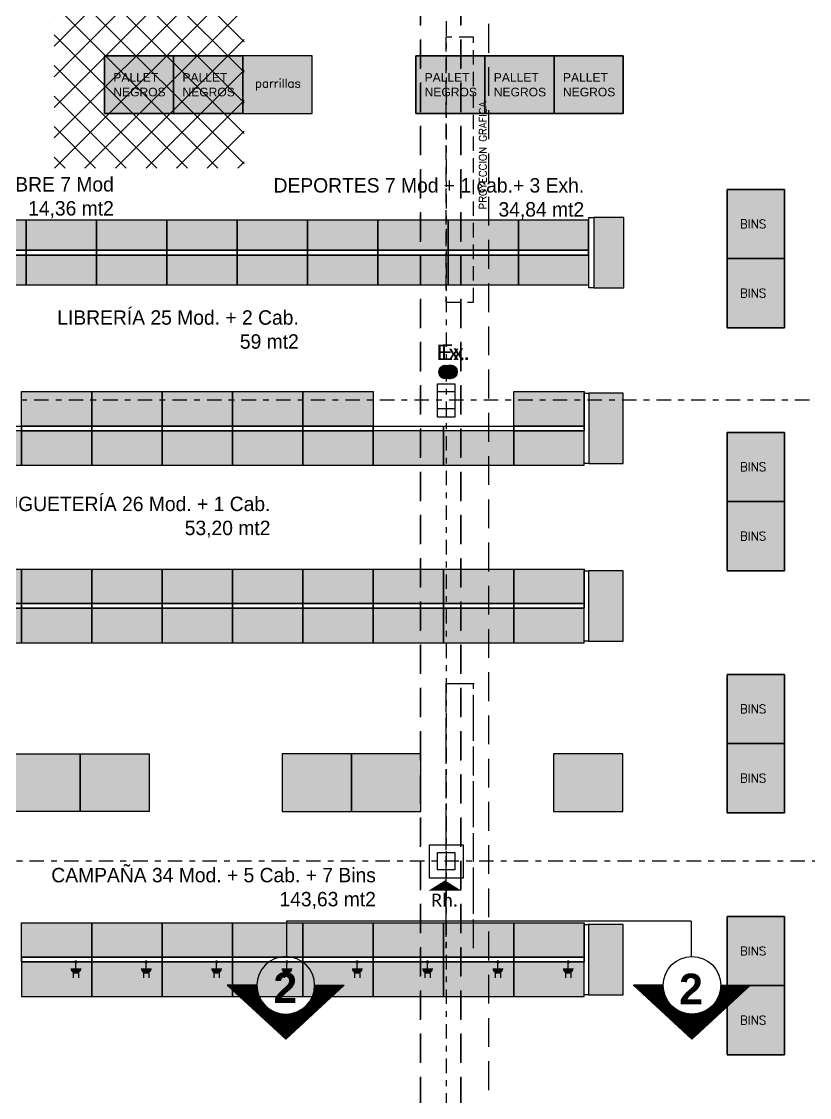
# Model space of a CAD drawing. Header units: millimetres. Extents: x 340 to 1003762, y 22 to 362022.
# Drawn here: x 372.78 to 386.45, y 62.25 to 80.92 of the extents above; entities that cross this region are included whole.
import ezdxf
from ezdxf.enums import TextEntityAlignment as Align
from ezdxf.xclip import XClip

# ---------------------------------------------------------------- set-up
doc = ezdxf.new("R2010")
doc.units = ezdxf.units.MM
doc.header["$XCLIPFRAME"] = 0
for name, pattern in [('LSBB_P_002 - PLANTA 1° NIVEL SALA DE VENTAS$0$000_ALTILLO PROPUESTA$0$HIDDEN', [0.375, 0.25, -0.125]), ('LSBB_P_002 - PLANTA 1° NIVEL SALA DE VENTAS$0$DASHDOT2', [0.5, 0.25, -0.125, 0, -0.125]), ('LSBB_P_002 - PLANTA 1° NIVEL SALA DE VENTAS$0$DASHED', [0.75, 0.5, -0.25]), ('LSBB_P_002 - PLANTA 1° NIVEL SALA DE VENTAS$0$HIDDEN', [0.375, 0.25, -0.125]), ('LSBB_P_002 - PLANTA 1° NIVEL SALA DE VENTAS$0$HIDDEN2', [0.1875, 0.125, -0.0625])]:
    doc.linetypes.add(name, pattern=pattern)
for name, color, linetype in [('LSBB_P_002 - PLANTA 1° NIVEL SALA DE VENTAS$0$A-DEMOLICIONES', 30, 'LSBB_P_002 - PLANTA 1° NIVEL SALA DE VENTAS$0$DASHED'), ('LSBB_P_002 - PLANTA 1° NIVEL SALA DE VENTAS$0$A-GONDOLAS', 1, 'Continuous'), ('LSBB_P_002 - PLANTA 1° NIVEL SALA DE VENTAS$0$A-LAYOUT', 7, 'Continuous'), ('LSBB_P_002 - PLANTA 1° NIVEL SALA DE VENTAS$0$A-SALA-HATCH-ELECTRO', 154, 'Continuous'), ('LSBB_P_002 - PLANTA 1° NIVEL SALA DE VENTAS$0$A-SALA-HATCH-TIEMPO LIBRE', 40, 'Continuous'), ('LSBB_P_002 - PLANTA 1° NIVEL SALA DE VENTAS$0$A-SALA-MUEB-ESPC', 1, 'Continuous'), ('LSBB_P_002 - PLANTA 1° NIVEL SALA DE VENTAS$0$A-TEXTO SV', 2, 'LSBB_P_002 - PLANTA 1° NIVEL SALA DE VENTAS$0$DASHDOT2'), ('LSBB_P_002 - PLANTA 1° NIVEL SALA DE VENTAS$0$A-Textos', 2, 'Continuous'), ('LSBB_P_002 - PLANTA 1° NIVEL SALA DE VENTAS$0$CENEFA', 6, 'LSBB_P_002 - PLANTA 1° NIVEL SALA DE VENTAS$0$HIDDEN'), ('LSBB_P_002 - PLANTA 1° NIVEL SALA DE VENTAS$0$EJES', 8, 'LSBB_P_002 - PLANTA 1° NIVEL SALA DE VENTAS$0$DASHDOT2'), ('LSBB_P_002 - PLANTA 1° NIVEL SALA DE VENTAS$0$ESTRUCTURA', 5, 'Continuous'), ('LSBB_P_002 - PLANTA 1° NIVEL SALA DE VENTAS$0$LAYOUT$0$A-GONDOLAS DELGADO', 8, 'Continuous'), ('LSBB_P_002 - PLANTA 1° NIVEL SALA DE VENTAS$0$LAYOUT$0$A-ILUMINACION_ENCHUFE', 2, 'Continuous'), ('LSBB_P_002 - PLANTA 1° NIVEL SALA DE VENTAS$0$LAYOUT$0$A-SALA-HATCH-AUTOMOVIL', 174, 'Continuous'), ('LSBB_P_002 - PLANTA 1° NIVEL SALA DE VENTAS$0$LAYOUT$0$A-SALA-HATCH-CAMPAÑA', 252, 'Continuous'), ('LSBB_P_002 - PLANTA 1° NIVEL SALA DE VENTAS$0$LAYOUT$0$A-SALA-HATCH-JUGUETERIA', 210, 'Continuous'), ('LSBB_P_002 - PLANTA 1° NIVEL SALA DE VENTAS$0$LAYOUT$0$A-SALA-HATCH-LIBRERIA', 50, 'Continuous'), ('LSBB_P_002 - PLANTA 1° NIVEL SALA DE VENTAS$0$LINEA CORTES', 7, 'Continuous'), ('LSBB_P_002 - PLANTA 1° NIVEL SALA DE VENTAS$0$N- EXTINTOR O RH', 1, 'Continuous'), ('LSBB_P_002 - PLANTA 1° NIVEL SALA DE VENTAS$0$TEXTO LAYOUT', 2, 'Continuous'), ('LSBB_P_002 - PLANTA 1° NIVEL SALA DE VENTAS$0$ZOCALOS-HORM', 8, 'Continuous'), ('XREF', 7, 'Continuous')]:
    doc.layers.add(name, color=color, linetype=linetype)
for name, color, linetype, true_color in [('LSBB_P_002 - PLANTA 1° NIVEL SALA DE VENTAS$0$A-SALA-HATCH-CAMPAÑA', 7, 'Continuous', 0x858585), ('LSBB_P_002 - PLANTA 1° NIVEL SALA DE VENTAS$0$A-SALA-HATCH-DEPORTE', 7, 'Continuous', 0xd16900), ('LSBB_P_002 - PLANTA 1° NIVEL SALA DE VENTAS$0$LAYOUT$0$A-SALA-HATCH-DEPORTE', 7, 'Continuous', 0xd16900)]:
    doc.layers.add(name, color=color, linetype=linetype, true_color=true_color)
doc.styles.add('LSBB_P_002 - PLANTA 1° NIVEL SALA DE VENTAS$0$ARIAL', font='')
doc.styles.add('LSBB_P_002 - PLANTA 1° NIVEL SALA DE VENTAS$0$LAYOUT$0$ARQ', font='SIMPLEX.shx')
doc.styles.add('LSBB_P_002 - PLANTA 1° NIVEL SALA DE VENTAS$0$LAYOUT$0$REF-LAYOUT N+0.00 E 03$0$REF-LAYOUT N+0.00 E 02$0$arial', font='arial.ttf')
doc.styles.add('LSBB_P_002 - PLANTA 1° NIVEL SALA DE VENTAS$0$LAYOUT$0$REF-LAYOUT N+0.00 E 03$0$REF-LAYOUT N+0.00 E 02$0$Walmart_CENTURY GOTHIC', font='GOTHIC.TTF')
doc.styles.add('LSBB_P_002 - PLANTA 1° NIVEL SALA DE VENTAS$0$REF-LAYOUT N+0.00 E 03$0$REF-LAYOUT N+0.00 E 02$0$Walmart_CENTURY GOTHIC', font='GOTHIC.TTF')
doc.styles.add('LSBB_P_002 - PLANTA 1° NIVEL SALA DE VENTAS$0$REF-LAYOUT-19$0$REF-LAYOUT-13$0$ROMANS', font='romans', dxfattribs={"height": 52})
doc.styles.add('LSBB_P_002 - PLANTA 1° NIVEL SALA DE VENTAS$0$STANDARD', font='txt')
doc.styles.add('LSBB_P_002 - PLANTA 1° NIVEL SALA DE VENTAS$0$YUDICAD_ROMANS', font='romans.shx')
doc.styles.get('LSBB_P_002 - PLANTA 1° NIVEL SALA DE VENTAS$0$ARIAL').set_extended_font_data('Arial', bold=True)

# ---------------------------------------------------------------- blocks, each defined once
blk = doc.blocks.new('LSBB_P_002 - PLANTA 1° NIVEL SALA DE VENTAS$0$A$C733336A8')
at = {"layer": 'LSBB_P_002 - PLANTA 1° NIVEL SALA DE VENTAS$0$N- EXTINTOR O RH', "linetype": 'ByBlock'}
h = blk.add_hatch(dxfattribs=at)
h.set_pattern_fill('ANSI36,_I', color=256, scale=0.126, style=2)
h.set_pattern_definition([(45, (8652.443333, -21254.299438), (0.008352698853, 0.03062656246), [0.039375, -0.007875, 0, -0.007875])])
edge = h.paths.add_edge_path()
edge.add_arc((0.172, 0.12), 0.12, 0, 360)
at = {"layer": 'LSBB_P_002 - PLANTA 1° NIVEL SALA DE VENTAS$0$N- EXTINTOR O RH'}
blk.add_circle((0.172, 0.12), 0.12, dxfattribs=at)
at = {"layer": 'LSBB_P_002 - PLANTA 1° NIVEL SALA DE VENTAS$0$N- EXTINTOR O RH', "insert": (0.262, 0.46), "char_height": 0.27, "width": 6.00887, "attachment_point": 5, "style": 'LSBB_P_002 - PLANTA 1° NIVEL SALA DE VENTAS$0$STANDARD'}
blk.add_mtext('{\\fCalibri|b0|i0|c0|p34;Ex.}', dxfattribs=at)
blk = doc.blocks.new('LSBB_P_002 - PLANTA 1° NIVEL SALA DE VENTAS$0$REF-LAYOUT N+0.00 E 03$0$G. 122 X 60')
h = blk.add_hatch(color=256)
h.dxf.hatch_style = 1
h.paths.add_polyline_path([(-0.005, 0), (0.595, 0), (0.595, 1.22), (-0.005, 1.22)])
at = {"layer": 'LSBB_P_002 - PLANTA 1° NIVEL SALA DE VENTAS$0$A-GONDOLAS'}
for points in [[(-0.005, 0), (-0.085, 0), (-0.085, 1.22), (-0.005, 1.22)], [(-0.005, 0), (0.595, 0), (0.595, 1.22), (-0.005, 1.22)]]:
    blk.add_lwpolyline(points, close=True, dxfattribs=at)
blk = doc.blocks.new('LSBB_P_002 - PLANTA 1° NIVEL SALA DE VENTAS$0$LAYOUT$0$REF-LAYOUT N+0.00 E 03$0$REF-LAYOUT N+0.00 E 02$0$G. 122 X 60')
h = blk.add_hatch(color=256)
h.dxf.hatch_style = 1
h.paths.add_polyline_path([(-0.005, 0), (0.595, 0), (0.595, 1.22), (-0.005, 1.22)])
at = {"layer": 'LSBB_P_002 - PLANTA 1° NIVEL SALA DE VENTAS$0$A-GONDOLAS'}
for points in [[(-0.005, 0), (-0.085, 0), (-0.085, 1.22), (-0.005, 1.22)], [(-0.005, 0), (0.595, 0), (0.595, 1.22), (-0.005, 1.22)]]:
    blk.add_lwpolyline(points, close=True, dxfattribs=at)
blk = doc.blocks.new('LSBB_P_002 - PLANTA 1° NIVEL SALA DE VENTAS$0$REF-LAYOUT N+0.00 E 03$0$REF-LAYOUT N+0.00 E 02$0$C. 120 X 100')
h = blk.add_hatch(color=256)
h.dxf.hatch_style = 1
h.paths.add_polyline_path([(-318.5, -3007.4), (-438.7, -3007.4), (-438.7, -2907.4), (-318.5, -2907.4)])
at = {"layer": 'LSBB_P_002 - PLANTA 1° NIVEL SALA DE VENTAS$0$A-GONDOLAS', "flags": 128}
blk.add_lwpolyline([(-318.5, -3007.4), (-438.7, -3007.4), (-438.7, -2907.4), (-318.5, -2907.4)], close=True, dxfattribs=at)
blk = doc.blocks.new('LSBB_P_002 - PLANTA 1° NIVEL SALA DE VENTAS$0$LAYOUT$0$REF-LAYOUT N+0.00 E 02$0$1301_plate_1$0$enchufe triple piso')
for p, q in [((2.47, 0), (0, 0)), ((4.2, 1), (5.92, 1)), ((4.2, -1), (5.92, -1))]:
    blk.add_line(p, q)
at = {"const_width": 0.56}
blk.add_lwpolyline([(0, 0.32, 1), (0, -0.32, 1)], format="xyb", close=True, dxfattribs=at)
at = {"const_width": 2}
blk.add_lwpolyline([(2.47, -1, 0.414214), (3.47, 0, 0.414214), (2.47, 1, 1)], format="xyb", dxfattribs=at)
blk = doc.blocks.new('LSBB_P_002 - PLANTA 1° NIVEL SALA DE VENTAS$0$REF-LAYOUT N+0.00 E 03$0$G. 122 X 52')
at = {"ltscale": 3}
blk.add_hatch(color=0, dxfattribs=at).paths.add_polyline_path([(6150.759, -1137.469), (6149.539, -1137.469), (6149.539, -1137.989), (6150.759, -1137.989)])
at = {"layer": 'LSBB_P_002 - PLANTA 1° NIVEL SALA DE VENTAS$0$A-GONDOLAS', "ltscale": 3}
for points in [[(6150.759, -1137.469), (6149.539, -1137.469), (6149.539, -1137.379), (6150.759, -1137.379), (6150.759, -1137.469)], [(6150.759, -1137.469), (6149.539, -1137.469), (6149.539, -1137.989), (6150.759, -1137.989), (6150.759, -1137.469)]]:
    blk.add_lwpolyline(points, dxfattribs=at)
blk = doc.blocks.new('LSBB_P_002 - PLANTA 1° NIVEL SALA DE VENTAS$0$LAYOUT$0$LAYOUT$0$REF-LAYOUT N+0.00 E 03$0$REF-LAYOUT N+0.00 E 02$0$C. 120 X 100')
h = blk.add_hatch(color=256)
h.dxf.hatch_style = 1
h.paths.add_polyline_path([(-318.5, -3007.4), (-438.7, -3007.4), (-438.7, -2907.4), (-318.5, -2907.4)])
at = {"layer": 'LSBB_P_002 - PLANTA 1° NIVEL SALA DE VENTAS$0$A-SALA-MUEB-ESPC', "flags": 128}
blk.add_lwpolyline([(-318.5, -3007.4), (-438.7, -3007.4), (-438.7, -2907.4), (-318.5, -2907.4)], close=True, dxfattribs=at)
blk = doc.blocks.new('LSBB_P_002 - PLANTA 1° NIVEL SALA DE VENTAS$0$LAYOUT$0$REF-LAYOUT N+0.00 E 03$0$REF-LAYOUT N+0.00 E 02$0$PALLET')
h = blk.add_hatch(color=256)
h.dxf.hatch_style = 1
h.paths.add_polyline_path([(52877.8, -2231.5), (52757.8, -2231.5), (52757.8, -2131.5), (52877.8, -2131.5)])
at = {"layer": 'LSBB_P_002 - PLANTA 1° NIVEL SALA DE VENTAS$0$A-SALA-MUEB-ESPC', "elevation": 0}
blk.add_lwpolyline([(52877.8, -2231.5), (52757.8, -2231.5), (52757.8, -2131.5), (52877.8, -2131.5)], close=True, dxfattribs=at)
at = {"layer": 'LSBB_P_002 - PLANTA 1° NIVEL SALA DE VENTAS$0$A-SALA-MUEB-ESPC', "style": 'LSBB_P_002 - PLANTA 1° NIVEL SALA DE VENTAS$0$LAYOUT$0$REF-LAYOUT N+0.00 E 03$0$REF-LAYOUT N+0.00 E 02$0$arial'}
for s, p in [('NEGROS', (52862.5, -2161.4, 0)), ('PALLET', (52862.5, -2186.7, 0))]:
    blk.add_text(s, height=15, rotation=180, dxfattribs=at).set_placement(p)
blk = doc.blocks.new('LSBB_P_002 - PLANTA 1° NIVEL SALA DE VENTAS$0$LAYOUT$0$BINS')
h = blk.add_hatch(color=256)
h.dxf.hatch_style = 1
h.paths.add_polyline_path([(6149.929, -1161.864), (6149.929, -1163.064), (6148.929, -1163.064), (6148.929, -1161.864)])
at = {"layer": 'LSBB_P_002 - PLANTA 1° NIVEL SALA DE VENTAS$0$A-SALA-MUEB-ESPC'}
blk.add_lwpolyline([(6149.929, -1161.864), (6149.929, -1163.064), (6148.929, -1163.064), (6148.929, -1161.864)], close=True, dxfattribs=at)
at = {"layer": 'LSBB_P_002 - PLANTA 1° NIVEL SALA DE VENTAS$0$A-SALA-MUEB-ESPC', "style": 'LSBB_P_002 - PLANTA 1° NIVEL SALA DE VENTAS$0$LAYOUT$0$ARQ'}
blk.add_text('BINS', height=0.15, rotation=180, dxfattribs=at).set_placement((6149.704, -1162.39))
blk = doc.blocks.new('LSBB_P_002 - PLANTA 1° NIVEL SALA DE VENTAS$0$SVLY')
at = {"layer": 'LSBB_P_002 - PLANTA 1° NIVEL SALA DE VENTAS$0$CENEFA', "color": 7, "ltscale": 2}
blk.add_lwpolyline([(977.853, 296.926), (978.221, 293.099), (980.135, 273.214), (985.609, 273.214), (985.609, 263.416), (994.994, 263.416), (994.994, 296.926), (977.853, 296.926), (977.853, 296.926)], dxfattribs=at)
at = {"layer": 'LSBB_P_002 - PLANTA 1° NIVEL SALA DE VENTAS$0$ESTRUCTURA'}
for points in [[(995.589, 289.316), (995.589, 289.016), (995.289, 289.016), (995.289, 289.316)], [(995.589, 281.316), (995.589, 281.016), (995.289, 281.016), (995.289, 281.316)]]:
    blk.add_lwpolyline(points, close=True, dxfattribs=at)
at = {"layer": 'LSBB_P_002 - PLANTA 1° NIVEL SALA DE VENTAS$0$LAYOUT$0$A-GONDOLAS DELGADO', "elevation": 0}
for points in [[(990.708, 295.139), (989.508, 295.139), (989.508, 294.139), (990.708, 294.139)], [(991.908, 295.139), (990.708, 295.139), (990.708, 294.139), (991.908, 294.139)], [(991.908, 295.139), (990.708, 295.139), (990.708, 294.139), (991.908, 294.139)], [(996.109, 295.139), (994.909, 295.139), (994.909, 294.139), (996.109, 294.139)], [(996.109, 295.139), (994.909, 295.139), (994.909, 294.139), (996.109, 294.139)], [(997.309, 295.139), (996.109, 295.139), (996.109, 294.139), (997.309, 294.139)], [(997.309, 295.139), (996.109, 295.139), (996.109, 294.139), (997.309, 294.139)], [(998.509, 295.139), (997.309, 295.139), (997.309, 294.139), (998.509, 294.139)], [(998.509, 295.139), (997.309, 295.139), (997.309, 294.139), (998.509, 294.139)]]:
    blk.add_lwpolyline(points, close=True, dxfattribs=at)
at = {"layer": 'LSBB_P_002 - PLANTA 1° NIVEL SALA DE VENTAS$0$LAYOUT$0$A-GONDOLAS DELGADO'}
for points in [[(1001.309, 291.622), (1001.309, 292.822), (1000.309, 292.822), (1000.309, 291.622)], [(1001.309, 291.622), (1001.309, 292.822), (1000.309, 292.822), (1000.309, 291.622)], [(1001.309, 291.622), (1001.309, 292.822), (1000.309, 292.822), (1000.309, 291.622)], [(1001.309, 291.622), (1001.309, 292.822), (1000.309, 292.822), (1000.309, 291.622)], [(1001.309, 290.422), (1001.309, 291.622), (1000.309, 291.622), (1000.309, 290.422)], [(1001.309, 290.422), (1001.309, 291.622), (1000.309, 291.622), (1000.309, 290.422)], [(1001.309, 290.422), (1001.309, 291.622), (1000.309, 291.622), (1000.309, 290.422)], [(1001.309, 287.408), (1001.309, 288.608), (1000.309, 288.608), (1000.309, 287.408)], [(1001.309, 287.408), (1001.309, 288.608), (1000.309, 288.608), (1000.309, 287.408)], [(1001.309, 287.408), (1001.309, 288.608), (1000.309, 288.608), (1000.309, 287.408)], [(1001.309, 287.408), (1001.309, 288.608), (1000.309, 288.608), (1000.309, 287.408)], [(1001.309, 286.208), (1001.309, 287.408), (1000.309, 287.408), (1000.309, 286.208)], [(1001.309, 286.208), (1001.309, 287.408), (1000.309, 287.408), (1000.309, 286.208)], [(1001.309, 286.208), (1001.309, 287.408), (1000.309, 287.408), (1000.309, 286.208)], [(1001.309, 286.208), (1001.309, 287.408), (1000.309, 287.408), (1000.309, 286.208)], [(1001.309, 283.208), (1001.309, 284.408), (1000.309, 284.408), (1000.309, 283.208)], [(1001.309, 283.208), (1001.309, 284.408), (1000.309, 284.408), (1000.309, 283.208)], [(1001.309, 283.208), (1001.309, 284.408), (1000.309, 284.408), (1000.309, 283.208)], [(1001.309, 282.008), (1001.309, 283.208), (1000.309, 283.208), (1000.309, 282.008)], [(1001.309, 282.008), (1001.309, 283.208), (1000.309, 283.208), (1000.309, 282.008)], [(1001.309, 282.008), (1001.309, 283.208), (1000.309, 283.208), (1000.309, 282.008)], [(1001.309, 279.008), (1001.309, 280.208), (1000.309, 280.208), (1000.309, 279.008)], [(1001.309, 279.008), (1001.309, 280.208), (1000.309, 280.208), (1000.309, 279.008)], [(988.069, 279.5), (988.069, 279.42), (989.289, 279.42), (989.289, 279.5)], [(988.069, 279.42), (988.069, 279.5), (989.289, 279.5), (989.289, 279.42)], [(989.289, 279.5), (989.289, 279.42), (990.509, 279.42), (990.509, 279.5)], [(989.289, 279.42), (989.289, 279.5), (990.509, 279.5), (990.509, 279.42)], [(990.509, 279.5), (990.509, 279.42), (991.729, 279.42), (991.729, 279.5)], [(990.509, 279.42), (990.509, 279.5), (991.729, 279.5), (991.729, 279.42)], [(991.729, 279.5), (991.729, 279.42), (992.949, 279.42), (992.949, 279.5)], [(991.729, 279.42), (991.729, 279.5), (992.949, 279.5), (992.949, 279.42)], [(992.949, 279.5), (992.949, 279.42), (994.169, 279.42), (994.169, 279.5)], [(992.949, 279.42), (992.949, 279.5), (994.169, 279.5), (994.169, 279.42)], [(994.169, 279.5), (994.169, 279.42), (995.389, 279.42), (995.389, 279.5)], [(994.169, 279.42), (994.169, 279.5), (995.389, 279.5), (995.389, 279.42)], [(996.609, 279.5), (996.609, 279.42), (997.829, 279.42), (997.829, 279.5)], [(996.609, 279.42), (996.609, 279.5), (997.829, 279.5), (997.829, 279.42)], [(988.069, 279.42), (988.069, 278.82), (989.289, 278.82), (989.289, 279.42)], [(989.289, 279.42), (989.289, 278.82), (990.509, 278.82), (990.509, 279.42)], [(990.509, 279.42), (990.509, 278.82), (991.729, 278.82), (991.729, 279.42)], [(991.729, 279.42), (991.729, 278.82), (992.949, 278.82), (992.949, 279.42)], [(992.949, 279.42), (992.949, 278.82), (994.169, 278.82), (994.169, 279.42)], [(994.169, 279.42), (994.169, 278.82), (995.389, 278.82), (995.389, 279.42)], [(995.389, 279.42), (995.389, 278.82), (996.609, 278.82), (996.609, 279.42)], [(996.609, 279.42), (996.609, 278.82), (997.829, 278.82), (997.829, 279.42)], [(1001.309, 277.808), (1001.309, 279.008), (1000.309, 279.008), (1000.309, 277.808)], [(1001.309, 277.808), (1001.309, 279.008), (1000.309, 279.008), (1000.309, 277.808)]]:
    blk.add_lwpolyline(points, close=True, dxfattribs=at)
at = {"layer": 'LSBB_P_002 - PLANTA 1° NIVEL SALA DE VENTAS$0$A-SALA-HATCH-CAMPAÑA'}
for p in [(997.914, 284.986), (997.914, 278.85)]:
    blk.add_blockref('LSBB_P_002 - PLANTA 1° NIVEL SALA DE VENTAS$0$REF-LAYOUT N+0.00 E 03$0$G. 122 X 60', p, dxfattribs=at)
at = {"layer": 'LSBB_P_002 - PLANTA 1° NIVEL SALA DE VENTAS$0$A-SALA-HATCH-CAMPAÑA', "yscale": 0.01, "zscale": 0.01, "rotation": 180}
for p, xscale in [((984.698, 252.954), 0.01), ((985.9, 252.954), 0.01), ((996.979, 252.954), -0.01), ((998.181, 252.954), -0.01), ((1001.687, 252.954), -0.01)]:
    blk.add_blockref('LSBB_P_002 - PLANTA 1° NIVEL SALA DE VENTAS$0$REF-LAYOUT N+0.00 E 03$0$REF-LAYOUT N+0.00 E 02$0$C. 120 X 100', p, dxfattribs=dict(at, xscale=xscale))
at = {"layer": 'LSBB_P_002 - PLANTA 1° NIVEL SALA DE VENTAS$0$A-SALA-HATCH-DEPORTE', "rotation": 180}
for p in [(7142.568, -845.698), (7143.788, -845.698), (7145.008, -845.698), (7146.228, -845.698), (7147.448, -845.698)]:
    blk.add_blockref('LSBB_P_002 - PLANTA 1° NIVEL SALA DE VENTAS$0$REF-LAYOUT N+0.00 E 03$0$G. 122 X 52', p, dxfattribs=at)
at = {"layer": 'LSBB_P_002 - PLANTA 1° NIVEL SALA DE VENTAS$0$A-SALA-HATCH-ELECTRO', "rotation": 270}
for p in [(988.069, 279.415), (989.289, 279.415), (990.509, 279.415), (991.729, 279.415), (992.949, 279.415), (994.169, 279.415), (995.389, 279.415), (996.609, 279.415)]:
    blk.add_blockref('LSBB_P_002 - PLANTA 1° NIVEL SALA DE VENTAS$0$LAYOUT$0$REF-LAYOUT N+0.00 E 03$0$REF-LAYOUT N+0.00 E 02$0$G. 122 X 60', p, dxfattribs=at)
at = {"layer": 'LSBB_P_002 - PLANTA 1° NIVEL SALA DE VENTAS$0$A-SALA-HATCH-TIEMPO LIBRE', "rotation": 180}
for p in [(7137.688, -845.698), (7138.908, -845.698), (7140.128, -845.698), (7141.348, -845.698)]:
    blk.add_blockref('LSBB_P_002 - PLANTA 1° NIVEL SALA DE VENTAS$0$REF-LAYOUT N+0.00 E 03$0$G. 122 X 52', p, dxfattribs=at)
at = {"layer": 'LSBB_P_002 - PLANTA 1° NIVEL SALA DE VENTAS$0$LAYOUT$0$A-ILUMINACION_ENCHUFE', "linetype": 'Continuous', "xscale": -0.0463077376056959, "yscale": 0.0463077376056959, "zscale": 0.0463077376056959, "rotation": 90}
for p in [(989.014, 279.42), (990.234, 279.42), (991.454, 279.42), (992.674, 279.42), (993.894, 279.42), (995.114, 279.42), (996.334, 279.42), (997.554, 279.42)]:
    blk.add_blockref('LSBB_P_002 - PLANTA 1° NIVEL SALA DE VENTAS$0$LAYOUT$0$REF-LAYOUT N+0.00 E 02$0$1301_plate_1$0$enchufe triple piso', p, dxfattribs=at)
at = {"layer": 'LSBB_P_002 - PLANTA 1° NIVEL SALA DE VENTAS$0$LAYOUT$0$A-SALA-HATCH-AUTOMOVIL', "xscale": 0.01, "yscale": 0.01, "zscale": 0.01, "rotation": 180}
for p in [(1518.287, 272.824, 0), (1519.487, 272.824, 0), (1523.688, 272.824, 0), (1524.888, 272.824, 0), (1526.088, 272.824, 0)]:
    blk.add_blockref('LSBB_P_002 - PLANTA 1° NIVEL SALA DE VENTAS$0$LAYOUT$0$REF-LAYOUT N+0.00 E 03$0$REF-LAYOUT N+0.00 E 02$0$PALLET', p, dxfattribs=at)
at = {"layer": 'LSBB_P_002 - PLANTA 1° NIVEL SALA DE VENTAS$0$LAYOUT$0$A-SALA-HATCH-CAMPAÑA'}
for name, p, rotation in [('LSBB_P_002 - PLANTA 1° NIVEL SALA DE VENTAS$0$LAYOUT$0$BINS', (7150.238, -870.241), 180), ('LSBB_P_002 - PLANTA 1° NIVEL SALA DE VENTAS$0$LAYOUT$0$BINS', (7150.238, -871.441), 180), ('LSBB_P_002 - PLANTA 1° NIVEL SALA DE VENTAS$0$LAYOUT$0$BINS', (7150.238, -874.456), 180), ('LSBB_P_002 - PLANTA 1° NIVEL SALA DE VENTAS$0$LAYOUT$0$BINS', (7150.238, -875.656), 180), ('LSBB_P_002 - PLANTA 1° NIVEL SALA DE VENTAS$0$LAYOUT$0$REF-LAYOUT N+0.00 E 03$0$REF-LAYOUT N+0.00 E 02$0$G. 122 X 60', (986.849, 285.551), 269.9999484744106), ('LSBB_P_002 - PLANTA 1° NIVEL SALA DE VENTAS$0$LAYOUT$0$REF-LAYOUT N+0.00 E 03$0$REF-LAYOUT N+0.00 E 02$0$G. 122 X 60', (988.069, 285.551), 269.9999484744106), ('LSBB_P_002 - PLANTA 1° NIVEL SALA DE VENTAS$0$LAYOUT$0$REF-LAYOUT N+0.00 E 03$0$REF-LAYOUT N+0.00 E 02$0$G. 122 X 60', (989.289, 285.551), 269.9999484744106), ('LSBB_P_002 - PLANTA 1° NIVEL SALA DE VENTAS$0$LAYOUT$0$REF-LAYOUT N+0.00 E 03$0$REF-LAYOUT N+0.00 E 02$0$G. 122 X 60', (990.509, 285.551), 269.9999484744106), ('LSBB_P_002 - PLANTA 1° NIVEL SALA DE VENTAS$0$LAYOUT$0$REF-LAYOUT N+0.00 E 03$0$REF-LAYOUT N+0.00 E 02$0$G. 122 X 60', (991.729, 285.551), 269.9999484744106), ('LSBB_P_002 - PLANTA 1° NIVEL SALA DE VENTAS$0$LAYOUT$0$REF-LAYOUT N+0.00 E 03$0$REF-LAYOUT N+0.00 E 02$0$G. 122 X 60', (992.949, 285.551), 269.9999484744106), ('LSBB_P_002 - PLANTA 1° NIVEL SALA DE VENTAS$0$LAYOUT$0$REF-LAYOUT N+0.00 E 03$0$REF-LAYOUT N+0.00 E 02$0$G. 122 X 60', (994.169, 285.551), 269.9999484744106), ('LSBB_P_002 - PLANTA 1° NIVEL SALA DE VENTAS$0$LAYOUT$0$REF-LAYOUT N+0.00 E 03$0$REF-LAYOUT N+0.00 E 02$0$G. 122 X 60', (995.389, 285.551), 269.9999484744106), ('LSBB_P_002 - PLANTA 1° NIVEL SALA DE VENTAS$0$LAYOUT$0$REF-LAYOUT N+0.00 E 03$0$REF-LAYOUT N+0.00 E 02$0$G. 122 X 60', (996.609, 285.551), 269.9999484744106), ('LSBB_P_002 - PLANTA 1° NIVEL SALA DE VENTAS$0$LAYOUT$0$BINS', (7150.238, -878.656), 180), ('LSBB_P_002 - PLANTA 1° NIVEL SALA DE VENTAS$0$LAYOUT$0$BINS', (7150.238, -879.856), 180), ('LSBB_P_002 - PLANTA 1° NIVEL SALA DE VENTAS$0$LAYOUT$0$BINS', (7150.238, -882.856), 180), ('LSBB_P_002 - PLANTA 1° NIVEL SALA DE VENTAS$0$LAYOUT$0$BINS', (7150.238, -884.056), 180)]:
    blk.add_blockref(name, p, dxfattribs=dict(at, rotation=rotation))
at = {"layer": 'LSBB_P_002 - PLANTA 1° NIVEL SALA DE VENTAS$0$LAYOUT$0$A-SALA-HATCH-CAMPAÑA', "xscale": -0.9999999999999987, "rotation": 270.0000515255894}
for p in [(988.069, 279.505), (989.289, 279.505), (990.509, 279.505), (991.729, 279.505), (992.949, 279.505), (994.169, 279.505), (995.389, 279.505), (996.609, 279.505)]:
    blk.add_blockref('LSBB_P_002 - PLANTA 1° NIVEL SALA DE VENTAS$0$LAYOUT$0$REF-LAYOUT N+0.00 E 03$0$REF-LAYOUT N+0.00 E 02$0$G. 122 X 60', p, dxfattribs=at)
at = {"layer": 'LSBB_P_002 - PLANTA 1° NIVEL SALA DE VENTAS$0$LAYOUT$0$A-SALA-HATCH-DEPORTE', "xscale": -0.01, "yscale": 0.01, "zscale": 0.01, "rotation": 180}
blk.add_blockref('LSBB_P_002 - PLANTA 1° NIVEL SALA DE VENTAS$0$LAYOUT$0$LAYOUT$0$REF-LAYOUT N+0.00 E 03$0$REF-LAYOUT N+0.00 E 02$0$C. 120 X 100', (996.296, 265.065, 0), dxfattribs=at)
at = {"layer": 'LSBB_P_002 - PLANTA 1° NIVEL SALA DE VENTAS$0$LAYOUT$0$A-SALA-HATCH-JUGUETERIA'}
blk.add_blockref('LSBB_P_002 - PLANTA 1° NIVEL SALA DE VENTAS$0$REF-LAYOUT N+0.00 E 03$0$G. 122 X 60', (997.915, 288.066), dxfattribs=at)
at = {"layer": 'LSBB_P_002 - PLANTA 1° NIVEL SALA DE VENTAS$0$LAYOUT$0$A-SALA-HATCH-JUGUETERIA', "rotation": 270.0000515255895}
for p in [(986.85, 288.631), (988.07, 288.631), (989.29, 288.631), (990.51, 288.631), (991.73, 288.631), (992.95, 288.631), (994.17, 288.631), (995.39, 288.631), (996.61, 288.631)]:
    blk.add_blockref('LSBB_P_002 - PLANTA 1° NIVEL SALA DE VENTAS$0$LAYOUT$0$REF-LAYOUT N+0.00 E 03$0$REF-LAYOUT N+0.00 E 02$0$G. 122 X 60', p, dxfattribs=at)
at = {"layer": 'LSBB_P_002 - PLANTA 1° NIVEL SALA DE VENTAS$0$LAYOUT$0$A-SALA-HATCH-JUGUETERIA', "xscale": -1, "rotation": 269.9999484744105}
for p in [(986.849, 285.641), (988.069, 285.641), (989.289, 285.641), (990.509, 285.641), (991.729, 285.641), (992.949, 285.641), (994.169, 285.641), (995.389, 285.641), (996.609, 285.641)]:
    blk.add_blockref('LSBB_P_002 - PLANTA 1° NIVEL SALA DE VENTAS$0$LAYOUT$0$REF-LAYOUT N+0.00 E 03$0$REF-LAYOUT N+0.00 E 02$0$G. 122 X 60', p, dxfattribs=at)
at = {"layer": 'LSBB_P_002 - PLANTA 1° NIVEL SALA DE VENTAS$0$LAYOUT$0$A-SALA-HATCH-LIBRERIA', "rotation": 90}
blk.add_blockref('LSBB_P_002 - PLANTA 1° NIVEL SALA DE VENTAS$0$REF-LAYOUT N+0.00 E 03$0$G. 122 X 52', (-139.469, -5858.423), dxfattribs=at)
at = {"layer": 'LSBB_P_002 - PLANTA 1° NIVEL SALA DE VENTAS$0$LAYOUT$0$A-SALA-HATCH-LIBRERIA', "xscale": -1}
for p in [(7137.688, 1429.149), (7138.908, 1429.149), (7140.128, 1429.149), (7141.348, 1429.149), (7142.568, 1429.149), (7143.788, 1429.149), (7145.008, 1429.149), (7146.228, 1429.149), (7147.448, 1429.149)]:
    blk.add_blockref('LSBB_P_002 - PLANTA 1° NIVEL SALA DE VENTAS$0$REF-LAYOUT N+0.00 E 03$0$G. 122 X 52', p, dxfattribs=at)
at = {"layer": 'LSBB_P_002 - PLANTA 1° NIVEL SALA DE VENTAS$0$LAYOUT$0$A-SALA-HATCH-LIBRERIA', "xscale": -0.9999999999999987, "rotation": 270.0000515255894}
for p in [(988.07, 288.721), (989.29, 288.721), (990.51, 288.721), (991.73, 288.721), (992.95, 288.721), (996.61, 288.721)]:
    blk.add_blockref('LSBB_P_002 - PLANTA 1° NIVEL SALA DE VENTAS$0$LAYOUT$0$REF-LAYOUT N+0.00 E 03$0$REF-LAYOUT N+0.00 E 02$0$G. 122 X 60', p, dxfattribs=at)
at = {"layer": 'LSBB_P_002 - PLANTA 1° NIVEL SALA DE VENTAS$0$N- EXTINTOR O RH', "color": 20}
blk.add_blockref('LSBB_P_002 - PLANTA 1° NIVEL SALA DE VENTAS$0$A$C733336A8', (995.257, 289.535), dxfattribs=at)
blk.add_blockref('LSBB_P_002 - PLANTA 1° NIVEL SALA DE VENTAS$0$A$C733336A8', (995.257, 289.535), dxfattribs=at)
at = {"layer": 'LSBB_P_002 - PLANTA 1° NIVEL SALA DE VENTAS$0$A-TEXTO SV', "char_height": 0.25, "attachment_point": 3}
for s, insert, width, style in [('\\pi1.8612;T.LIBRE 7 Mod\\P\\pi2.3965;14,36 mt2', (989.671, 293.037, 0), 6.18022, 'LSBB_P_002 - PLANTA 1° NIVEL SALA DE VENTAS$0$LAYOUT$0$REF-LAYOUT N+0.00 E 03$0$REF-LAYOUT N+0.00 E 02$0$Walmart_CENTURY GOTHIC'), ('DEPORTES 7 Mod + 1 cab.+ 3 Exh.\\P34,84 mt2', (997.831, 293.019, 0), 6.18022, 'LSBB_P_002 - PLANTA 1° NIVEL SALA DE VENTAS$0$LAYOUT$0$REF-LAYOUT N+0.00 E 03$0$REF-LAYOUT N+0.00 E 02$0$Walmart_CENTURY GOTHIC'), ('\\pi0.9593;LIBRERÍA 25 Mod. + 2 Cab.\\P\\pi2.3419;59 mt2', (992.88, 290.726), 6.25849, 'LSBB_P_002 - PLANTA 1° NIVEL SALA DE VENTAS$0$LAYOUT$0$REF-LAYOUT N+0.00 E 03$0$REF-LAYOUT N+0.00 E 02$0$Walmart_CENTURY GOTHIC'), ('\\pi0.68027;JUGUETERÍA 26 Mod. + 1 Cab.\\P\\pi2.3738;53,20 mt2', (992.388, 287.492), 6.32759, 'LSBB_P_002 - PLANTA 1° NIVEL SALA DE VENTAS$0$REF-LAYOUT N+0.00 E 03$0$REF-LAYOUT N+0.00 E 02$0$Walmart_CENTURY GOTHIC'), ('\\pi0.10244;CAMPAÑA 34 Mod. + 5 Cab. + 7 Bins \\P\\pi2.2976;143,63 mt2', (994.217, 281.051), 9.1774, 'LSBB_P_002 - PLANTA 1° NIVEL SALA DE VENTAS$0$LAYOUT$0$REF-LAYOUT N+0.00 E 03$0$REF-LAYOUT N+0.00 E 02$0$Walmart_CENTURY GOTHIC')]:
    blk.add_mtext(s, dxfattribs=dict(at, insert=insert, width=width, style=style))
at = {"layer": 'LSBB_P_002 - PLANTA 1° NIVEL SALA DE VENTAS$0$A-Textos', "color": 1, "linetype": 'LSBB_P_002 - PLANTA 1° NIVEL SALA DE VENTAS$0$HIDDEN2', "insert": (992.517, 294.741, 0), "char_height": 0.15, "width": 3.33571, "attachment_point": 2, "style": 'LSBB_P_002 - PLANTA 1° NIVEL SALA DE VENTAS$0$YUDICAD_ROMANS'}
blk.add_mtext('parrillas', dxfattribs=at)
blk = doc.blocks.new('LSBB_P_002 - PLANTA 1° NIVEL SALA DE VENTAS$0$A$C1DC406FA')
at = {"layer": 'LSBB_P_002 - PLANTA 1° NIVEL SALA DE VENTAS$0$N- EXTINTOR O RH', "linetype": 'ByBlock'}
h = blk.add_hatch(dxfattribs=at)
h.set_pattern_fill('ANSI36,_I', color=256, scale=0.105, style=2)
h.set_pattern_definition([(45, (7209.541527, -17711.555046), (0.006960582377, 0.0255221353835), [0.0328125, -0.0065625, 0, -0.0065625])])
h.paths.add_polyline_path([(0.283, 0.545), (0.513, 0.401), (0.053, 0.401)])
at = {"layer": 'LSBB_P_002 - PLANTA 1° NIVEL SALA DE VENTAS$0$N- EXTINTOR O RH', "const_width": 0.03}
blk.add_lwpolyline([(0.283, 0.545), (0.283, 0.545), (0.513, 0.401), (0.053, 0.401)], close=True, dxfattribs=at)
at = {"layer": 'LSBB_P_002 - PLANTA 1° NIVEL SALA DE VENTAS$0$N- EXTINTOR O RH', "insert": (0.276, 0.219), "char_height": 0.225, "width": 5.00739, "attachment_point": 5, "style": 'LSBB_P_002 - PLANTA 1° NIVEL SALA DE VENTAS$0$STANDARD'}
blk.add_mtext('{\\fCalibri|b0|i0|c0|p34;Rh.}', dxfattribs=at)
blk = doc.blocks.new('LSBB_P_002 - PLANTA 1° NIVEL SALA DE VENTAS$0$RH. EXISTENTE')
at = {"layer": 'LSBB_P_002 - PLANTA 1° NIVEL SALA DE VENTAS$0$N- EXTINTOR O RH', "color": 20}
blk.add_blockref('LSBB_P_002 - PLANTA 1° NIVEL SALA DE VENTAS$0$A$C1DC406FA', (795.133, 280.272), dxfattribs=at)
blk = doc.blocks.new('LSBB_P_002 - PLANTA 1° NIVEL SALA DE VENTAS$0$EXTINTORES EXISTENTES')
at = {"layer": 'LSBB_P_002 - PLANTA 1° NIVEL SALA DE VENTAS$0$N- EXTINTOR O RH', "color": 20}
blk.add_blockref('LSBB_P_002 - PLANTA 1° NIVEL SALA DE VENTAS$0$A$C733336A8', (795.257, 289.535), dxfattribs=at)
blk = doc.blocks.new('LSBB_P_002 - PLANTA 1° NIVEL SALA DE VENTAS$0$DEMOL')
at = {"layer": 'LSBB_P_002 - PLANTA 1° NIVEL SALA DE VENTAS$0$A-DEMOLICIONES', "linetype": 'LSBB_P_002 - PLANTA 1° NIVEL SALA DE VENTAS$0$000_ALTILLO PROPUESTA$0$HIDDEN', "ltscale": 0.8}
for p, q in [((995.43, 284.256), (995.43, 279.656)), ((995.91, 279.656), (995.91, 284.256))]:
    blk.add_line(p, q, dxfattribs=at)
blk = doc.blocks.new('LSBB_P_002 - PLANTA 1° NIVEL SALA DE VENTAS', base_point=(223.57, 14.22))
at = {"layer": 'LSBB_P_002 - PLANTA 1° NIVEL SALA DE VENTAS$0$LAYOUT$0$A-SALA-HATCH-AUTOMOVIL'}
h = blk.add_hatch(dxfattribs=at)
h.set_pattern_fill('ANSI37', color=256, scale=3, angle=810)
h.set_pattern_definition([(135, (200.025, -0.025), (-0.26516504, -0.26516504), []), (225, (200.025, -0.025), (0.26516504, -0.26516504), [])])
h.paths.add_polyline_path([(788.634, 296.354), (791.933, 296.354), (791.933, 293.191), (788.634, 293.191)])
h.paths.add_polyline_path([(780.225, 293.191), (780.225, 296.189), (786.955, 296.189), (786.955, 293.191), (785.735, 293.191), (785.735, 291.701), (782.075, 291.701), (782.075, 290.211), (780.225, 290.211)])
h.paths.add_polyline_path([(778.179, 296.758), (778.881, 289.471), (776.95, 289.286), (776.248, 296.572)])
at = {"layer": 'LSBB_P_002 - PLANTA 1° NIVEL SALA DE VENTAS$0$LINEA CORTES', "linetype": 'Continuous'}
h = blk.add_hatch(dxfattribs=at)
h.set_pattern_fill('ANSI31', color=250, scale=0.392, style=0)
h.set_pattern_definition([(45, (650.590357, 1337.19341), (-0.008800651, 0.008800651), [])])
edge = h.paths.add_edge_path()
edge.add_line((793.154, 279.014), (793.668, 279.014))
edge.add_line((793.668, 279.014), (792.654, 278.078))
edge.add_line((792.654, 278.078), (791.64, 279.014))
edge.add_line((791.64, 279.014), (792.153, 279.014))
edge.add_ellipse((792.654, 279.014), major_axis=(-0.354, -0.354), ratio=1, start_angle=-45, end_angle=135)
h = blk.add_hatch(dxfattribs=at)
h.set_pattern_fill('ANSI31', color=250, scale=0.392, style=0)
h.set_pattern_definition([(45, (654.252864, 1337.19341), (-0.008800651, 0.008800651), [])])
edge = h.paths.add_edge_path()
edge.add_line((799.2, 279.014), (798.687, 279.014))
edge.add_line((798.687, 279.014), (799.701, 278.078))
edge.add_line((799.701, 278.078), (800.715, 279.014))
edge.add_line((800.715, 279.014), (800.201, 279.014))
edge.add_ellipse((799.701, 279.014), major_axis=(0.354, -0.354), ratio=1, start_angle=225, end_angle=405, ccw=False)
at = {"layer": 'LSBB_P_002 - PLANTA 1° NIVEL SALA DE VENTAS$0$CENEFA', "color": 7, "ltscale": 2}
for p, q in [((794.994, 296.926), (794.994, 263.416)), ((794.994, 296.926), (794.994, 263.416)), ((795.694, 296.926), (795.694, 263.416)), ((795.694, 263.416), (795.694, 296.926)), ((796.174, 296.446), (796.174, 263.816)), ((795.43, 284.256), (795.43, 279.656)), ((795.43, 284.248), (795.924, 284.248)), ((795.91, 279.656), (795.91, 284.256))]:
    blk.add_line(p, q, dxfattribs=at)
at = {"layer": 'LSBB_P_002 - PLANTA 1° NIVEL SALA DE VENTAS$0$CENEFA', "color": 7}
for p, q in [((795.91, 295.466), (795.43, 295.466)), ((795.43, 295.466), (795.43, 290.866)), ((795.91, 295.466), (795.43, 295.466)), ((795.43, 295.466), (795.43, 290.866)), ((795.91, 290.866), (795.91, 295.466)), ((795.91, 290.866), (795.91, 295.466)), ((795.43, 290.866), (795.91, 290.866)), ((795.43, 290.866), (795.91, 290.866))]:
    blk.add_line(p, q, dxfattribs=at)
at = {"layer": 'LSBB_P_002 - PLANTA 1° NIVEL SALA DE VENTAS$0$CENEFA', "color": 7, "ltscale": 2}
blk.add_lwpolyline([(777.853, 296.926), (778.221, 293.099), (780.135, 273.214), (785.609, 273.214), (785.609, 263.416), (794.994, 263.416), (794.994, 296.926), (777.853, 296.926), (777.853, 296.926)], dxfattribs=at)
blk.add_lwpolyline([(795.614, 253.396), (795.614, 257.716), (795.839, 257.716), (795.839, 258.156), (798.427, 258.156), (798.427, 257.917), (798.579, 257.917), (798.579, 263.416), (795.694, 263.416), (795.694, 296.926), (872.829, 296.926), (872.829, 249.191), (859.149, 249.191), (859.149, 250.068), (855.802, 250.068), (855.802, 257.679), (849.185, 257.679), (849.185, 262.955), (848.659, 262.955), (848.659, 257.129), (855.289, 257.129), (855.289, 253.396)], close=True, dxfattribs=at)
at = {"layer": 'LSBB_P_002 - PLANTA 1° NIVEL SALA DE VENTAS$0$EJES'}
for p, q in [((795.439, 309.541), (795.439, 242.519)), ((879.738, 289.166), (769.057, 289.166)), ((877.859, 281.166), (769.057, 281.166))]:
    blk.add_line(p, q, dxfattribs=at)
at = {"layer": 'LSBB_P_002 - PLANTA 1° NIVEL SALA DE VENTAS$0$ESTRUCTURA'}
for points in [[(795.589, 289.316), (795.589, 289.016), (795.289, 289.016), (795.289, 289.316)], [(795.589, 281.316), (795.589, 281.016), (795.289, 281.016), (795.289, 281.316)]]:
    blk.add_lwpolyline(points, close=True, dxfattribs=at)
at = {"layer": 'LSBB_P_002 - PLANTA 1° NIVEL SALA DE VENTAS$0$LINEA CORTES', "color": 1, "ltscale": 3}
for p, q in [((799.686, 280.125), (792.668, 280.125)), ((792.668, 280.125), (792.668, 279.519)), ((799.686, 280.125), (799.686, 279.519))]:
    blk.add_line(p, q, dxfattribs=at)
at = {"layer": 'LSBB_P_002 - PLANTA 1° NIVEL SALA DE VENTAS$0$LINEA CORTES', "color": 1, "linetype": 'Continuous'}
for p, q in [((792.654, 278.078), (791.64, 279.014)), ((792.153, 279.014), (791.64, 279.014)), ((793.668, 279.014), (792.654, 278.078)), ((793.154, 279.014), (793.668, 279.014)), ((799.2, 279.014), (798.687, 279.014)), ((798.687, 279.014), (799.701, 278.078)), ((799.701, 278.078), (800.715, 279.014)), ((800.201, 279.014), (800.715, 279.014))]:
    blk.add_line(p, q, dxfattribs=at)
at = {"layer": 'LSBB_P_002 - PLANTA 1° NIVEL SALA DE VENTAS$0$LINEA CORTES', "color": 1, "linetype": 'Continuous', "extrusion": (0, 0, -1)}
blk.add_ellipse((792.654, 279.014), major_axis=(-0.354, 0.354), ratio=1, start_param=3.926991, end_param=10.210176, dxfattribs=at)
at = {"layer": 'LSBB_P_002 - PLANTA 1° NIVEL SALA DE VENTAS$0$LINEA CORTES', "color": 1, "linetype": 'Continuous'}
blk.add_ellipse((799.701, 279.014), major_axis=(0.354, 0.354), ratio=1, start_param=3.926991, end_param=10.210176, dxfattribs=at)
at = {"layer": 'LSBB_P_002 - PLANTA 1° NIVEL SALA DE VENTAS$0$ZOCALOS-HORM'}
for points in [[(795.589, 288.87), (795.289, 288.87), (795.289, 289.45), (795.589, 289.45)], [(795.729, 280.87), (795.149, 280.87), (795.149, 281.45), (795.729, 281.45)]]:
    blk.add_lwpolyline(points, close=True, dxfattribs=at)
at = {"layer": 'LSBB_P_002 - PLANTA 1° NIVEL SALA DE VENTAS$0$A-DEMOLICIONES'}
blk.add_blockref('LSBB_P_002 - PLANTA 1° NIVEL SALA DE VENTAS$0$DEMOL', (-200, 0), dxfattribs=at)
at = {"layer": 'LSBB_P_002 - PLANTA 1° NIVEL SALA DE VENTAS$0$A-LAYOUT', "color": 1}
blk.add_blockref('LSBB_P_002 - PLANTA 1° NIVEL SALA DE VENTAS$0$SVLY', (-200, 0), dxfattribs=at)
at = {"layer": 'LSBB_P_002 - PLANTA 1° NIVEL SALA DE VENTAS$0$N- EXTINTOR O RH'}
for name, p in [('LSBB_P_002 - PLANTA 1° NIVEL SALA DE VENTAS$0$EXTINTORES EXISTENTES', (0.08, 0.003)), ('LSBB_P_002 - PLANTA 1° NIVEL SALA DE VENTAS$0$RH. EXISTENTE', (0, 0))]:
    blk.add_blockref(name, p, dxfattribs=at)
at = {"layer": 'LSBB_P_002 - PLANTA 1° NIVEL SALA DE VENTAS$0$LINEA CORTES', "color": 1, "linetype": 'Continuous', "style": 'LSBB_P_002 - PLANTA 1° NIVEL SALA DE VENTAS$0$ARIAL', "text_generation_flag": 6}
for p in [(792.646, 278.971), (799.685, 278.951)]:
    blk.add_text('2', height=0.53, rotation=180, dxfattribs=at).set_placement(p, align=Align.MIDDLE_CENTER)
at = {"layer": 'LSBB_P_002 - PLANTA 1° NIVEL SALA DE VENTAS$0$TEXTO LAYOUT', "color": 2, "linetype": 'Continuous', "style": 'LSBB_P_002 - PLANTA 1° NIVEL SALA DE VENTAS$0$REF-LAYOUT-19$0$REF-LAYOUT-13$0$ROMANS'}
blk.add_text('PROYECCION GRAFICA', height=0.13, rotation=90, dxfattribs=at).set_placement((796.138, 293.411, -0.019), align=Align.CENTER)

msp = doc.modelspace()

# ---------------------------------------------------------------- block references
at = {"layer": 'XREF'}
ref = msp.add_blockref('LSBB_P_002 - PLANTA 1° NIVEL SALA DE VENTAS', (-191.719, -200.6), dxfattribs=at)
XClip(ref).set_block_clipping_path([(755.454857474, 236.6800249606), (887.3150098981, 333.6713636781)])

doc.saveas('drawing.dxf')
